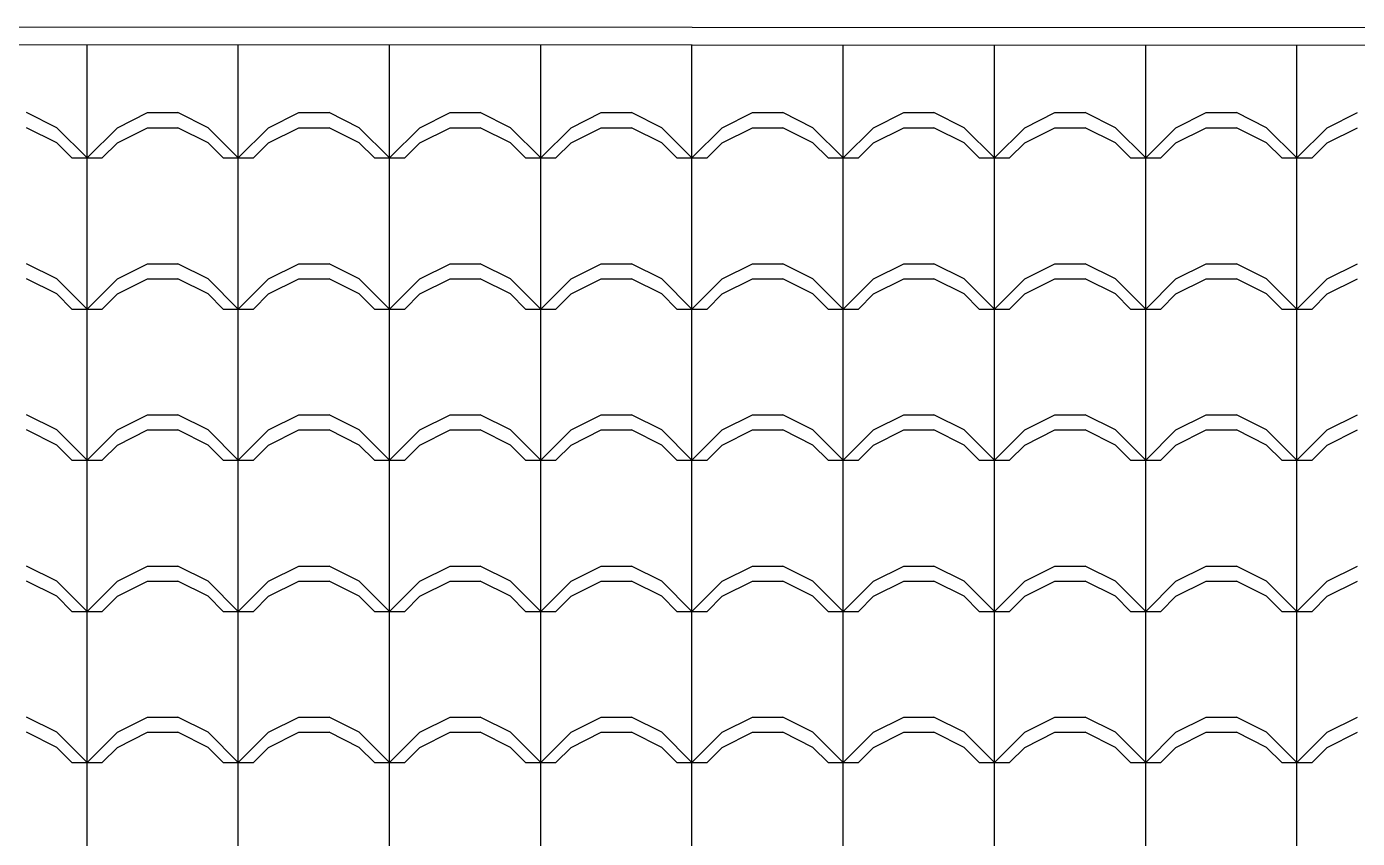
# Model space of a CAD drawing. Extents: x -6702 to 814, y 5971 to 8281.
# Drawn here: x -1592.1 to -1442.5, y 8020 to 8111.3 of the extents above; entities that cross this region are included whole.
import ezdxf

# ---------------------------------------------------------------- set-up
doc = ezdxf.new("R2010")
doc.units = 0
doc.header["$LTSCALE"] = 30
doc.header["$MEASUREMENT"] = 0
doc.layers.add('COTA', color=1, linetype='CONTINUOUS')

msp = doc.modelspace()

# ---------------------------------------------------------------- linework, layer by layer
at = {"layer": 'COTA'}
for p, q in [((-1158.741, 8111.016), (-1707.056, 8111.288)), ((-1158.742, 8109.016), (-1707.056, 8109.288)), ((-1585.28, 8096.517), (-1585.28, 8109.228)), ((-1568.28, 8096.517), (-1568.28, 8109.219)), ((-1551.28, 8096.517), (-1551.28, 8109.211)), ((-1534.28, 8096.517), (-1534.28, 8109.203)), ((-1517.28, 8096.517), (-1517.28, 8109.194)), ((-1500.28, 8096.517), (-1500.28, 8109.186)), ((-1483.28, 8096.517), (-1483.28, 8109.177)), ((-1466.28, 8096.517), (-1466.28, 8109.169)), ((-1449.28, 8096.517), (-1449.28, 8109.16)), ((-1588.68, 8099.917), (-1592.08, 8101.617)), ((-1581.88, 8099.917), (-1578.48, 8101.617)), ((-1578.48, 8101.617), (-1575.08, 8101.617)), ((-1571.68, 8099.917), (-1575.08, 8101.617)), ((-1564.88, 8099.917), (-1561.48, 8101.617)), ((-1561.48, 8101.617), (-1558.08, 8101.617)), ((-1554.68, 8099.917), (-1558.08, 8101.617)), ((-1547.88, 8099.917), (-1544.48, 8101.617)), ((-1544.48, 8101.617), (-1541.08, 8101.617)), ((-1537.68, 8099.917), (-1541.08, 8101.617)), ((-1530.88, 8099.917), (-1527.48, 8101.617)), ((-1527.48, 8101.617), (-1524.08, 8101.617)), ((-1520.68, 8099.917), (-1524.08, 8101.617)), ((-1513.88, 8099.917), (-1510.48, 8101.617)), ((-1510.48, 8101.617), (-1507.08, 8101.617)), ((-1503.68, 8099.917), (-1507.08, 8101.617)), ((-1496.88, 8099.917), (-1493.48, 8101.617)), ((-1493.48, 8101.617), (-1490.08, 8101.617)), ((-1486.68, 8099.917), (-1490.08, 8101.617)), ((-1479.88, 8099.917), (-1476.48, 8101.617)), ((-1476.48, 8101.617), (-1473.08, 8101.617)), ((-1469.68, 8099.917), (-1473.08, 8101.617)), ((-1462.88, 8099.917), (-1459.48, 8101.617)), ((-1459.48, 8101.617), (-1456.08, 8101.617)), ((-1452.68, 8099.917), (-1456.08, 8101.617)), ((-1445.88, 8099.917), (-1442.48, 8101.617)), ((-1588.68, 8098.217), (-1592.08, 8099.917)), ((-1585.28, 8096.517), (-1588.68, 8099.917)), ((-1585.28, 8096.517), (-1581.88, 8099.917)), ((-1581.88, 8098.217), (-1578.48, 8099.917)), ((-1578.48, 8099.917), (-1575.08, 8099.917)), ((-1571.68, 8098.217), (-1575.08, 8099.917)), ((-1568.28, 8096.517), (-1571.68, 8099.917)), ((-1568.28, 8096.517), (-1564.88, 8099.917)), ((-1564.88, 8098.217), (-1561.48, 8099.917)), ((-1561.48, 8099.917), (-1558.08, 8099.917)), ((-1554.68, 8098.217), (-1558.08, 8099.917)), ((-1551.28, 8096.517), (-1554.68, 8099.917)), ((-1551.28, 8096.517), (-1547.88, 8099.917)), ((-1547.88, 8098.217), (-1544.48, 8099.917)), ((-1544.48, 8099.917), (-1541.08, 8099.917)), ((-1537.68, 8098.217), (-1541.08, 8099.917)), ((-1534.28, 8096.517), (-1537.68, 8099.917)), ((-1534.28, 8096.517), (-1530.88, 8099.917)), ((-1530.88, 8098.217), (-1527.48, 8099.917)), ((-1527.48, 8099.917), (-1524.08, 8099.917)), ((-1520.68, 8098.217), (-1524.08, 8099.917)), ((-1517.28, 8096.517), (-1520.68, 8099.917)), ((-1517.28, 8096.517), (-1513.88, 8099.917)), ((-1513.88, 8098.217), (-1510.48, 8099.917)), ((-1510.48, 8099.917), (-1507.08, 8099.917)), ((-1503.68, 8098.217), (-1507.08, 8099.917)), ((-1500.28, 8096.517), (-1503.68, 8099.917)), ((-1500.28, 8096.517), (-1496.88, 8099.917)), ((-1496.88, 8098.217), (-1493.48, 8099.917)), ((-1493.48, 8099.917), (-1490.08, 8099.917)), ((-1486.68, 8098.217), (-1490.08, 8099.917)), ((-1483.28, 8096.517), (-1486.68, 8099.917)), ((-1483.28, 8096.517), (-1479.88, 8099.917)), ((-1479.88, 8098.217), (-1476.48, 8099.917)), ((-1476.48, 8099.917), (-1473.08, 8099.917)), ((-1469.68, 8098.217), (-1473.08, 8099.917)), ((-1466.28, 8096.517), (-1469.68, 8099.917)), ((-1466.28, 8096.517), (-1462.88, 8099.917)), ((-1462.88, 8098.217), (-1459.48, 8099.917)), ((-1459.48, 8099.917), (-1456.08, 8099.917)), ((-1452.68, 8098.217), (-1456.08, 8099.917)), ((-1449.28, 8096.517), (-1452.68, 8099.917)), ((-1449.28, 8096.517), (-1445.88, 8099.917)), ((-1445.88, 8098.217), (-1442.48, 8099.917)), ((-1586.98, 8096.517), (-1588.68, 8098.217)), ((-1583.58, 8096.517), (-1581.88, 8098.217)), ((-1569.98, 8096.517), (-1571.68, 8098.217)), ((-1566.58, 8096.517), (-1564.88, 8098.217)), ((-1552.98, 8096.517), (-1554.68, 8098.217)), ((-1549.58, 8096.517), (-1547.88, 8098.217)), ((-1535.98, 8096.517), (-1537.68, 8098.217)), ((-1532.58, 8096.517), (-1530.88, 8098.217)), ((-1518.98, 8096.517), (-1520.68, 8098.217)), ((-1515.58, 8096.517), (-1513.88, 8098.217)), ((-1501.98, 8096.517), (-1503.68, 8098.217)), ((-1498.58, 8096.517), (-1496.88, 8098.217)), ((-1484.98, 8096.517), (-1486.68, 8098.217)), ((-1481.58, 8096.517), (-1479.88, 8098.217)), ((-1467.98, 8096.517), (-1469.68, 8098.217)), ((-1464.58, 8096.517), (-1462.88, 8098.217)), ((-1450.98, 8096.517), (-1452.68, 8098.217)), ((-1447.58, 8096.517), (-1445.88, 8098.217)), ((-1586.98, 8096.517), (-1583.58, 8096.517)), ((-1585.28, 8079.517), (-1585.28, 8096.517)), ((-1569.98, 8096.517), (-1566.58, 8096.517)), ((-1568.28, 8079.517), (-1568.28, 8096.517)), ((-1552.98, 8096.517), (-1549.58, 8096.517)), ((-1551.28, 8079.517), (-1551.28, 8096.517)), ((-1535.98, 8096.517), (-1532.58, 8096.517)), ((-1534.28, 8079.517), (-1534.28, 8096.517)), ((-1518.98, 8096.517), (-1515.58, 8096.517)), ((-1517.28, 8079.517), (-1517.28, 8096.517)), ((-1501.98, 8096.517), (-1498.58, 8096.517)), ((-1500.28, 8079.517), (-1500.28, 8096.517)), ((-1484.98, 8096.517), (-1481.58, 8096.517)), ((-1483.28, 8079.517), (-1483.28, 8096.517)), ((-1467.98, 8096.517), (-1464.58, 8096.517)), ((-1466.28, 8079.517), (-1466.28, 8096.517)), ((-1450.98, 8096.517), (-1447.58, 8096.517)), ((-1449.28, 8079.517), (-1449.28, 8096.517)), ((-1588.68, 8082.917), (-1592.08, 8084.617)), ((-1581.88, 8082.917), (-1578.48, 8084.617)), ((-1578.48, 8084.617), (-1575.08, 8084.617)), ((-1571.68, 8082.917), (-1575.08, 8084.617)), ((-1564.88, 8082.917), (-1561.48, 8084.617)), ((-1561.48, 8084.617), (-1558.08, 8084.617)), ((-1554.68, 8082.917), (-1558.08, 8084.617)), ((-1547.88, 8082.917), (-1544.48, 8084.617)), ((-1544.48, 8084.617), (-1541.08, 8084.617)), ((-1537.68, 8082.917), (-1541.08, 8084.617)), ((-1530.88, 8082.917), (-1527.48, 8084.617)), ((-1527.48, 8084.617), (-1524.08, 8084.617)), ((-1520.68, 8082.917), (-1524.08, 8084.617)), ((-1513.88, 8082.917), (-1510.48, 8084.617)), ((-1510.48, 8084.617), (-1507.08, 8084.617)), ((-1503.68, 8082.917), (-1507.08, 8084.617)), ((-1496.88, 8082.917), (-1493.48, 8084.617)), ((-1493.48, 8084.617), (-1490.08, 8084.617)), ((-1486.68, 8082.917), (-1490.08, 8084.617)), ((-1479.88, 8082.917), (-1476.48, 8084.617)), ((-1476.48, 8084.617), (-1473.08, 8084.617)), ((-1469.68, 8082.917), (-1473.08, 8084.617)), ((-1462.88, 8082.917), (-1459.48, 8084.617)), ((-1459.48, 8084.617), (-1456.08, 8084.617)), ((-1452.68, 8082.917), (-1456.08, 8084.617)), ((-1445.88, 8082.917), (-1442.48, 8084.617)), ((-1588.68, 8081.217), (-1592.08, 8082.917)), ((-1585.28, 8079.517), (-1588.68, 8082.917)), ((-1585.28, 8079.517), (-1581.88, 8082.917)), ((-1581.88, 8081.217), (-1578.48, 8082.917)), ((-1578.48, 8082.917), (-1575.08, 8082.917)), ((-1571.68, 8081.217), (-1575.08, 8082.917)), ((-1568.28, 8079.517), (-1571.68, 8082.917)), ((-1568.28, 8079.517), (-1564.88, 8082.917)), ((-1564.88, 8081.217), (-1561.48, 8082.917)), ((-1561.48, 8082.917), (-1558.08, 8082.917)), ((-1554.68, 8081.217), (-1558.08, 8082.917)), ((-1551.28, 8079.517), (-1554.68, 8082.917)), ((-1551.28, 8079.517), (-1547.88, 8082.917)), ((-1547.88, 8081.217), (-1544.48, 8082.917)), ((-1544.48, 8082.917), (-1541.08, 8082.917)), ((-1537.68, 8081.217), (-1541.08, 8082.917)), ((-1534.28, 8079.517), (-1537.68, 8082.917)), ((-1534.28, 8079.517), (-1530.88, 8082.917)), ((-1530.88, 8081.217), (-1527.48, 8082.917)), ((-1527.48, 8082.917), (-1524.08, 8082.917)), ((-1520.68, 8081.217), (-1524.08, 8082.917)), ((-1517.28, 8079.517), (-1520.68, 8082.917)), ((-1517.28, 8079.517), (-1513.88, 8082.917)), ((-1513.88, 8081.217), (-1510.48, 8082.917)), ((-1510.48, 8082.917), (-1507.08, 8082.917)), ((-1503.68, 8081.217), (-1507.08, 8082.917)), ((-1500.28, 8079.517), (-1503.68, 8082.917)), ((-1500.28, 8079.517), (-1496.88, 8082.917)), ((-1496.88, 8081.217), (-1493.48, 8082.917)), ((-1493.48, 8082.917), (-1490.08, 8082.917)), ((-1486.68, 8081.217), (-1490.08, 8082.917)), ((-1483.28, 8079.517), (-1486.68, 8082.917)), ((-1483.28, 8079.517), (-1479.88, 8082.917)), ((-1479.88, 8081.217), (-1476.48, 8082.917)), ((-1476.48, 8082.917), (-1473.08, 8082.917)), ((-1469.68, 8081.217), (-1473.08, 8082.917)), ((-1466.28, 8079.517), (-1469.68, 8082.917)), ((-1466.28, 8079.517), (-1462.88, 8082.917)), ((-1462.88, 8081.217), (-1459.48, 8082.917)), ((-1459.48, 8082.917), (-1456.08, 8082.917)), ((-1452.68, 8081.217), (-1456.08, 8082.917)), ((-1449.28, 8079.517), (-1452.68, 8082.917)), ((-1449.28, 8079.517), (-1445.88, 8082.917)), ((-1445.88, 8081.217), (-1442.48, 8082.917)), ((-1586.98, 8079.517), (-1588.68, 8081.217)), ((-1583.58, 8079.517), (-1581.88, 8081.217)), ((-1569.98, 8079.517), (-1571.68, 8081.217)), ((-1566.58, 8079.517), (-1564.88, 8081.217)), ((-1552.98, 8079.517), (-1554.68, 8081.217)), ((-1549.58, 8079.517), (-1547.88, 8081.217)), ((-1535.98, 8079.517), (-1537.68, 8081.217)), ((-1532.58, 8079.517), (-1530.88, 8081.217)), ((-1518.98, 8079.517), (-1520.68, 8081.217)), ((-1515.58, 8079.517), (-1513.88, 8081.217)), ((-1501.98, 8079.517), (-1503.68, 8081.217)), ((-1498.58, 8079.517), (-1496.88, 8081.217)), ((-1484.98, 8079.517), (-1486.68, 8081.217)), ((-1481.58, 8079.517), (-1479.88, 8081.217)), ((-1467.98, 8079.517), (-1469.68, 8081.217)), ((-1464.58, 8079.517), (-1462.88, 8081.217)), ((-1450.98, 8079.517), (-1452.68, 8081.217)), ((-1447.58, 8079.517), (-1445.88, 8081.217)), ((-1586.98, 8079.517), (-1583.58, 8079.517)), ((-1585.28, 8062.517), (-1585.28, 8079.517)), ((-1569.98, 8079.517), (-1566.58, 8079.517)), ((-1568.28, 8062.517), (-1568.28, 8079.517)), ((-1552.98, 8079.517), (-1549.58, 8079.517)), ((-1551.28, 8062.517), (-1551.28, 8079.517)), ((-1535.98, 8079.517), (-1532.58, 8079.517)), ((-1534.28, 8062.517), (-1534.28, 8079.517)), ((-1518.98, 8079.517), (-1515.58, 8079.517)), ((-1517.28, 8062.517), (-1517.28, 8079.517)), ((-1501.98, 8079.517), (-1498.58, 8079.517)), ((-1500.28, 8062.517), (-1500.28, 8079.517)), ((-1484.98, 8079.517), (-1481.58, 8079.517)), ((-1483.28, 8062.517), (-1483.28, 8079.517)), ((-1467.98, 8079.517), (-1464.58, 8079.517)), ((-1466.28, 8062.517), (-1466.28, 8079.517)), ((-1450.98, 8079.517), (-1447.58, 8079.517)), ((-1449.28, 8062.517), (-1449.28, 8079.517)), ((-1588.68, 8065.917), (-1592.08, 8067.617)), ((-1581.88, 8065.917), (-1578.48, 8067.617)), ((-1578.48, 8067.617), (-1575.08, 8067.617)), ((-1571.68, 8065.917), (-1575.08, 8067.617)), ((-1564.88, 8065.917), (-1561.48, 8067.617)), ((-1561.48, 8067.617), (-1558.08, 8067.617)), ((-1554.68, 8065.917), (-1558.08, 8067.617)), ((-1547.88, 8065.917), (-1544.48, 8067.617)), ((-1544.48, 8067.617), (-1541.08, 8067.617)), ((-1537.68, 8065.917), (-1541.08, 8067.617)), ((-1530.88, 8065.917), (-1527.48, 8067.617)), ((-1527.48, 8067.617), (-1524.08, 8067.617)), ((-1520.68, 8065.917), (-1524.08, 8067.617)), ((-1513.88, 8065.917), (-1510.48, 8067.617)), ((-1510.48, 8067.617), (-1507.08, 8067.617)), ((-1503.68, 8065.917), (-1507.08, 8067.617)), ((-1496.88, 8065.917), (-1493.48, 8067.617)), ((-1493.48, 8067.617), (-1490.08, 8067.617)), ((-1486.68, 8065.917), (-1490.08, 8067.617)), ((-1479.88, 8065.917), (-1476.48, 8067.617)), ((-1476.48, 8067.617), (-1473.08, 8067.617)), ((-1469.68, 8065.917), (-1473.08, 8067.617)), ((-1462.88, 8065.917), (-1459.48, 8067.617)), ((-1459.48, 8067.617), (-1456.08, 8067.617)), ((-1452.68, 8065.917), (-1456.08, 8067.617)), ((-1445.88, 8065.917), (-1442.48, 8067.617)), ((-1588.68, 8064.217), (-1592.08, 8065.917)), ((-1585.28, 8062.517), (-1588.68, 8065.917)), ((-1585.28, 8062.517), (-1581.88, 8065.917)), ((-1581.88, 8064.217), (-1578.48, 8065.917)), ((-1578.48, 8065.917), (-1575.08, 8065.917)), ((-1571.68, 8064.217), (-1575.08, 8065.917)), ((-1568.28, 8062.517), (-1571.68, 8065.917)), ((-1568.28, 8062.517), (-1564.88, 8065.917)), ((-1564.88, 8064.217), (-1561.48, 8065.917)), ((-1561.48, 8065.917), (-1558.08, 8065.917)), ((-1554.68, 8064.217), (-1558.08, 8065.917)), ((-1551.28, 8062.517), (-1554.68, 8065.917)), ((-1551.28, 8062.517), (-1547.88, 8065.917)), ((-1547.88, 8064.217), (-1544.48, 8065.917)), ((-1544.48, 8065.917), (-1541.08, 8065.917)), ((-1537.68, 8064.217), (-1541.08, 8065.917)), ((-1534.28, 8062.517), (-1537.68, 8065.917)), ((-1534.28, 8062.517), (-1530.88, 8065.917)), ((-1530.88, 8064.217), (-1527.48, 8065.917)), ((-1527.48, 8065.917), (-1524.08, 8065.917)), ((-1520.68, 8064.217), (-1524.08, 8065.917)), ((-1517.28, 8062.517), (-1520.68, 8065.917)), ((-1517.28, 8062.517), (-1513.88, 8065.917)), ((-1513.88, 8064.217), (-1510.48, 8065.917)), ((-1510.48, 8065.917), (-1507.08, 8065.917)), ((-1503.68, 8064.217), (-1507.08, 8065.917)), ((-1500.28, 8062.517), (-1503.68, 8065.917)), ((-1500.28, 8062.517), (-1496.88, 8065.917)), ((-1496.88, 8064.217), (-1493.48, 8065.917)), ((-1493.48, 8065.917), (-1490.08, 8065.917)), ((-1486.68, 8064.217), (-1490.08, 8065.917)), ((-1483.28, 8062.517), (-1486.68, 8065.917)), ((-1483.28, 8062.517), (-1479.88, 8065.917)), ((-1479.88, 8064.217), (-1476.48, 8065.917)), ((-1476.48, 8065.917), (-1473.08, 8065.917)), ((-1469.68, 8064.217), (-1473.08, 8065.917)), ((-1466.28, 8062.517), (-1469.68, 8065.917)), ((-1466.28, 8062.517), (-1462.88, 8065.917)), ((-1462.88, 8064.217), (-1459.48, 8065.917)), ((-1459.48, 8065.917), (-1456.08, 8065.917)), ((-1452.68, 8064.217), (-1456.08, 8065.917)), ((-1449.28, 8062.517), (-1452.68, 8065.917)), ((-1449.28, 8062.517), (-1445.88, 8065.917)), ((-1445.88, 8064.217), (-1442.48, 8065.917)), ((-1586.98, 8062.517), (-1588.68, 8064.217)), ((-1583.58, 8062.517), (-1581.88, 8064.217)), ((-1569.98, 8062.517), (-1571.68, 8064.217)), ((-1566.58, 8062.517), (-1564.88, 8064.217)), ((-1552.98, 8062.517), (-1554.68, 8064.217)), ((-1549.58, 8062.517), (-1547.88, 8064.217)), ((-1535.98, 8062.517), (-1537.68, 8064.217)), ((-1532.58, 8062.517), (-1530.88, 8064.217)), ((-1518.98, 8062.517), (-1520.68, 8064.217)), ((-1515.58, 8062.517), (-1513.88, 8064.217)), ((-1501.98, 8062.517), (-1503.68, 8064.217)), ((-1498.58, 8062.517), (-1496.88, 8064.217)), ((-1484.98, 8062.517), (-1486.68, 8064.217)), ((-1481.58, 8062.517), (-1479.88, 8064.217)), ((-1467.98, 8062.517), (-1469.68, 8064.217)), ((-1464.58, 8062.517), (-1462.88, 8064.217)), ((-1450.98, 8062.517), (-1452.68, 8064.217)), ((-1447.58, 8062.517), (-1445.88, 8064.217)), ((-1586.98, 8062.517), (-1583.58, 8062.517)), ((-1585.28, 8045.517), (-1585.28, 8062.517)), ((-1569.98, 8062.517), (-1566.58, 8062.517)), ((-1568.28, 8045.517), (-1568.28, 8062.517)), ((-1552.98, 8062.517), (-1549.58, 8062.517)), ((-1551.28, 8045.517), (-1551.28, 8062.517)), ((-1535.98, 8062.517), (-1532.58, 8062.517)), ((-1534.28, 8045.517), (-1534.28, 8062.517)), ((-1518.98, 8062.517), (-1515.58, 8062.517)), ((-1517.28, 8045.517), (-1517.28, 8062.517)), ((-1501.98, 8062.517), (-1498.58, 8062.517)), ((-1500.28, 8045.517), (-1500.28, 8062.517)), ((-1484.98, 8062.517), (-1481.58, 8062.517)), ((-1483.28, 8045.517), (-1483.28, 8062.517)), ((-1467.98, 8062.517), (-1464.58, 8062.517)), ((-1466.28, 8045.517), (-1466.28, 8062.517)), ((-1450.98, 8062.517), (-1447.58, 8062.517)), ((-1449.28, 8045.517), (-1449.28, 8062.517)), ((-1588.68, 8048.917), (-1592.08, 8050.617)), ((-1581.88, 8048.917), (-1578.48, 8050.617)), ((-1578.48, 8050.617), (-1575.08, 8050.617)), ((-1571.68, 8048.917), (-1575.08, 8050.617)), ((-1564.88, 8048.917), (-1561.48, 8050.617)), ((-1561.48, 8050.617), (-1558.08, 8050.617)), ((-1554.68, 8048.917), (-1558.08, 8050.617)), ((-1547.88, 8048.917), (-1544.48, 8050.617)), ((-1544.48, 8050.617), (-1541.08, 8050.617)), ((-1537.68, 8048.917), (-1541.08, 8050.617)), ((-1530.88, 8048.917), (-1527.48, 8050.617)), ((-1527.48, 8050.617), (-1524.08, 8050.617)), ((-1520.68, 8048.917), (-1524.08, 8050.617)), ((-1513.88, 8048.917), (-1510.48, 8050.617)), ((-1510.48, 8050.617), (-1507.08, 8050.617)), ((-1503.68, 8048.917), (-1507.08, 8050.617)), ((-1496.88, 8048.917), (-1493.48, 8050.617)), ((-1493.48, 8050.617), (-1490.08, 8050.617)), ((-1486.68, 8048.917), (-1490.08, 8050.617)), ((-1479.88, 8048.917), (-1476.48, 8050.617)), ((-1476.48, 8050.617), (-1473.08, 8050.617)), ((-1469.68, 8048.917), (-1473.08, 8050.617)), ((-1462.88, 8048.917), (-1459.48, 8050.617)), ((-1459.48, 8050.617), (-1456.08, 8050.617)), ((-1452.68, 8048.917), (-1456.08, 8050.617)), ((-1445.88, 8048.917), (-1442.48, 8050.617)), ((-1588.68, 8047.217), (-1592.08, 8048.917)), ((-1585.28, 8045.517), (-1588.68, 8048.917)), ((-1585.28, 8045.517), (-1581.88, 8048.917)), ((-1581.88, 8047.217), (-1578.48, 8048.917)), ((-1578.48, 8048.917), (-1575.08, 8048.917)), ((-1571.68, 8047.217), (-1575.08, 8048.917)), ((-1568.28, 8045.517), (-1571.68, 8048.917)), ((-1568.28, 8045.517), (-1564.88, 8048.917)), ((-1564.88, 8047.217), (-1561.48, 8048.917)), ((-1561.48, 8048.917), (-1558.08, 8048.917)), ((-1554.68, 8047.217), (-1558.08, 8048.917)), ((-1551.28, 8045.517), (-1554.68, 8048.917)), ((-1551.28, 8045.517), (-1547.88, 8048.917)), ((-1547.88, 8047.217), (-1544.48, 8048.917)), ((-1544.48, 8048.917), (-1541.08, 8048.917)), ((-1537.68, 8047.217), (-1541.08, 8048.917)), ((-1534.28, 8045.517), (-1537.68, 8048.917)), ((-1534.28, 8045.517), (-1530.88, 8048.917)), ((-1530.88, 8047.217), (-1527.48, 8048.917)), ((-1527.48, 8048.917), (-1524.08, 8048.917)), ((-1520.68, 8047.217), (-1524.08, 8048.917)), ((-1517.28, 8045.517), (-1520.68, 8048.917)), ((-1517.28, 8045.517), (-1513.88, 8048.917)), ((-1513.88, 8047.217), (-1510.48, 8048.917)), ((-1510.48, 8048.917), (-1507.08, 8048.917)), ((-1503.68, 8047.217), (-1507.08, 8048.917)), ((-1500.28, 8045.517), (-1503.68, 8048.917)), ((-1500.28, 8045.517), (-1496.88, 8048.917)), ((-1496.88, 8047.217), (-1493.48, 8048.917)), ((-1493.48, 8048.917), (-1490.08, 8048.917)), ((-1486.68, 8047.217), (-1490.08, 8048.917)), ((-1483.28, 8045.517), (-1486.68, 8048.917)), ((-1483.28, 8045.517), (-1479.88, 8048.917)), ((-1479.88, 8047.217), (-1476.48, 8048.917)), ((-1476.48, 8048.917), (-1473.08, 8048.917)), ((-1469.68, 8047.217), (-1473.08, 8048.917)), ((-1466.28, 8045.517), (-1469.68, 8048.917)), ((-1466.28, 8045.517), (-1462.88, 8048.917)), ((-1462.88, 8047.217), (-1459.48, 8048.917)), ((-1459.48, 8048.917), (-1456.08, 8048.917)), ((-1452.68, 8047.217), (-1456.08, 8048.917)), ((-1449.28, 8045.517), (-1452.68, 8048.917)), ((-1449.28, 8045.517), (-1445.88, 8048.917)), ((-1445.88, 8047.217), (-1442.48, 8048.917)), ((-1586.98, 8045.517), (-1588.68, 8047.217)), ((-1583.58, 8045.517), (-1581.88, 8047.217)), ((-1569.98, 8045.517), (-1571.68, 8047.217)), ((-1566.58, 8045.517), (-1564.88, 8047.217)), ((-1552.98, 8045.517), (-1554.68, 8047.217)), ((-1549.58, 8045.517), (-1547.88, 8047.217)), ((-1535.98, 8045.517), (-1537.68, 8047.217)), ((-1532.58, 8045.517), (-1530.88, 8047.217)), ((-1518.98, 8045.517), (-1520.68, 8047.217)), ((-1515.58, 8045.517), (-1513.88, 8047.217)), ((-1501.98, 8045.517), (-1503.68, 8047.217)), ((-1498.58, 8045.517), (-1496.88, 8047.217)), ((-1484.98, 8045.517), (-1486.68, 8047.217)), ((-1481.58, 8045.517), (-1479.88, 8047.217)), ((-1467.98, 8045.517), (-1469.68, 8047.217)), ((-1464.58, 8045.517), (-1462.88, 8047.217)), ((-1450.98, 8045.517), (-1452.68, 8047.217)), ((-1447.58, 8045.517), (-1445.88, 8047.217)), ((-1586.98, 8045.517), (-1583.58, 8045.517)), ((-1585.28, 8028.517), (-1585.28, 8045.517)), ((-1569.98, 8045.517), (-1566.58, 8045.517)), ((-1568.28, 8028.517), (-1568.28, 8045.517)), ((-1552.98, 8045.517), (-1549.58, 8045.517)), ((-1551.28, 8028.517), (-1551.28, 8045.517)), ((-1535.98, 8045.517), (-1532.58, 8045.517)), ((-1534.28, 8028.517), (-1534.28, 8045.517)), ((-1518.98, 8045.517), (-1515.58, 8045.517)), ((-1517.28, 8028.517), (-1517.28, 8045.517)), ((-1501.98, 8045.517), (-1498.58, 8045.517)), ((-1500.28, 8028.517), (-1500.28, 8045.517)), ((-1484.98, 8045.517), (-1481.58, 8045.517)), ((-1483.28, 8028.517), (-1483.28, 8045.517)), ((-1467.98, 8045.517), (-1464.58, 8045.517)), ((-1466.28, 8028.517), (-1466.28, 8045.517)), ((-1450.98, 8045.517), (-1447.58, 8045.517)), ((-1449.28, 8028.517), (-1449.28, 8045.517)), ((-1588.68, 8031.917), (-1592.08, 8033.617)), ((-1581.88, 8031.917), (-1578.48, 8033.617)), ((-1578.48, 8033.617), (-1575.08, 8033.617)), ((-1571.68, 8031.917), (-1575.08, 8033.617)), ((-1564.88, 8031.917), (-1561.48, 8033.617)), ((-1561.48, 8033.617), (-1558.08, 8033.617)), ((-1554.68, 8031.917), (-1558.08, 8033.617)), ((-1547.88, 8031.917), (-1544.48, 8033.617)), ((-1544.48, 8033.617), (-1541.08, 8033.617)), ((-1537.68, 8031.917), (-1541.08, 8033.617)), ((-1530.88, 8031.917), (-1527.48, 8033.617)), ((-1527.48, 8033.617), (-1524.08, 8033.617)), ((-1520.68, 8031.917), (-1524.08, 8033.617)), ((-1513.88, 8031.917), (-1510.48, 8033.617)), ((-1510.48, 8033.617), (-1507.08, 8033.617)), ((-1503.68, 8031.917), (-1507.08, 8033.617)), ((-1496.88, 8031.917), (-1493.48, 8033.617)), ((-1493.48, 8033.617), (-1490.08, 8033.617)), ((-1486.68, 8031.917), (-1490.08, 8033.617)), ((-1479.88, 8031.917), (-1476.48, 8033.617)), ((-1476.48, 8033.617), (-1473.08, 8033.617)), ((-1469.68, 8031.917), (-1473.08, 8033.617)), ((-1462.88, 8031.917), (-1459.48, 8033.617)), ((-1459.48, 8033.617), (-1456.08, 8033.617)), ((-1452.68, 8031.917), (-1456.08, 8033.617)), ((-1445.88, 8031.917), (-1442.48, 8033.617)), ((-1588.68, 8030.217), (-1592.08, 8031.917)), ((-1585.28, 8028.517), (-1588.68, 8031.917)), ((-1585.28, 8028.517), (-1581.88, 8031.917)), ((-1581.88, 8030.217), (-1578.48, 8031.917)), ((-1578.48, 8031.917), (-1575.08, 8031.917)), ((-1571.68, 8030.217), (-1575.08, 8031.917)), ((-1568.28, 8028.517), (-1571.68, 8031.917)), ((-1568.28, 8028.517), (-1564.88, 8031.917)), ((-1564.88, 8030.217), (-1561.48, 8031.917)), ((-1561.48, 8031.917), (-1558.08, 8031.917)), ((-1554.68, 8030.217), (-1558.08, 8031.917)), ((-1551.28, 8028.517), (-1554.68, 8031.917)), ((-1551.28, 8028.517), (-1547.88, 8031.917)), ((-1547.88, 8030.217), (-1544.48, 8031.917)), ((-1544.48, 8031.917), (-1541.08, 8031.917)), ((-1537.68, 8030.217), (-1541.08, 8031.917)), ((-1534.28, 8028.517), (-1537.68, 8031.917)), ((-1534.28, 8028.517), (-1530.88, 8031.917)), ((-1530.88, 8030.217), (-1527.48, 8031.917)), ((-1527.48, 8031.917), (-1524.08, 8031.917)), ((-1520.68, 8030.217), (-1524.08, 8031.917)), ((-1517.28, 8028.517), (-1520.68, 8031.917)), ((-1517.28, 8028.517), (-1513.88, 8031.917)), ((-1513.88, 8030.217), (-1510.48, 8031.917)), ((-1510.48, 8031.917), (-1507.08, 8031.917)), ((-1503.68, 8030.217), (-1507.08, 8031.917)), ((-1500.28, 8028.517), (-1503.68, 8031.917)), ((-1500.28, 8028.517), (-1496.88, 8031.917)), ((-1496.88, 8030.217), (-1493.48, 8031.917)), ((-1493.48, 8031.917), (-1490.08, 8031.917)), ((-1486.68, 8030.217), (-1490.08, 8031.917)), ((-1483.28, 8028.517), (-1486.68, 8031.917)), ((-1483.28, 8028.517), (-1479.88, 8031.917)), ((-1479.88, 8030.217), (-1476.48, 8031.917)), ((-1476.48, 8031.917), (-1473.08, 8031.917)), ((-1469.68, 8030.217), (-1473.08, 8031.917)), ((-1466.28, 8028.517), (-1469.68, 8031.917)), ((-1466.28, 8028.517), (-1462.88, 8031.917)), ((-1462.88, 8030.217), (-1459.48, 8031.917)), ((-1459.48, 8031.917), (-1456.08, 8031.917)), ((-1452.68, 8030.217), (-1456.08, 8031.917)), ((-1449.28, 8028.517), (-1452.68, 8031.917)), ((-1449.28, 8028.517), (-1445.88, 8031.917)), ((-1445.88, 8030.217), (-1442.48, 8031.917)), ((-1586.98, 8028.517), (-1588.68, 8030.217)), ((-1583.58, 8028.517), (-1581.88, 8030.217)), ((-1569.98, 8028.517), (-1571.68, 8030.217)), ((-1566.58, 8028.517), (-1564.88, 8030.217)), ((-1552.98, 8028.517), (-1554.68, 8030.217)), ((-1549.58, 8028.517), (-1547.88, 8030.217)), ((-1535.98, 8028.517), (-1537.68, 8030.217)), ((-1532.58, 8028.517), (-1530.88, 8030.217)), ((-1518.98, 8028.517), (-1520.68, 8030.217)), ((-1515.58, 8028.517), (-1513.88, 8030.217)), ((-1501.98, 8028.517), (-1503.68, 8030.217)), ((-1498.58, 8028.517), (-1496.88, 8030.217)), ((-1484.98, 8028.517), (-1486.68, 8030.217)), ((-1481.58, 8028.517), (-1479.88, 8030.217)), ((-1467.98, 8028.517), (-1469.68, 8030.217)), ((-1464.58, 8028.517), (-1462.88, 8030.217)), ((-1450.98, 8028.517), (-1452.68, 8030.217)), ((-1447.58, 8028.517), (-1445.88, 8030.217)), ((-1586.98, 8028.517), (-1583.58, 8028.517)), ((-1585.28, 8011.517), (-1585.28, 8028.517)), ((-1569.98, 8028.517), (-1566.58, 8028.517)), ((-1568.28, 8011.517), (-1568.28, 8028.517)), ((-1552.98, 8028.517), (-1549.58, 8028.517)), ((-1551.28, 8011.517), (-1551.28, 8028.517)), ((-1535.98, 8028.517), (-1532.58, 8028.517)), ((-1534.28, 8011.517), (-1534.28, 8028.517)), ((-1518.98, 8028.517), (-1515.58, 8028.517)), ((-1517.28, 8011.517), (-1517.28, 8028.517)), ((-1501.98, 8028.517), (-1498.58, 8028.517)), ((-1500.28, 8011.517), (-1500.28, 8028.517)), ((-1484.98, 8028.517), (-1481.58, 8028.517)), ((-1483.28, 8011.517), (-1483.28, 8028.517)), ((-1467.98, 8028.517), (-1464.58, 8028.517)), ((-1466.28, 8011.517), (-1466.28, 8028.517)), ((-1450.98, 8028.517), (-1447.58, 8028.517)), ((-1449.28, 8011.517), (-1449.28, 8028.517))]:
    msp.add_line(p, q, dxfattribs=at)

doc.saveas('drawing.dxf')
